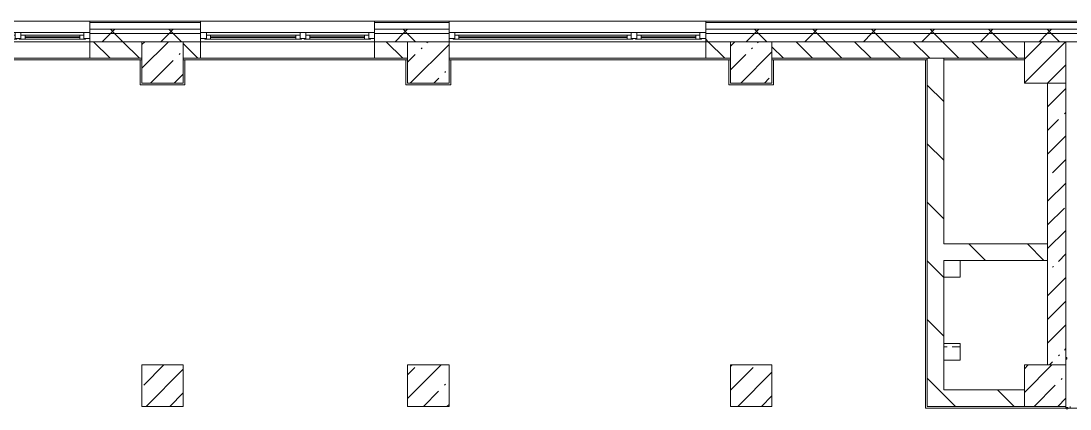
# Model space of a CAD drawing. Header units: millimetres. Extents: x 957 to 217451, y -8553 to 29000.
# Drawn here: x 162521 to 175191, y 22669 to 27350 of the extents above; entities that cross this region are included whole.
import ezdxf

# ---------------------------------------------------------------- set-up
doc = ezdxf.new("R2010")
doc.units = ezdxf.units.MM
doc.linetypes.add('200_ШТРИХ__ш1_п0_6_', pattern=[160, 100, -60])
for name, color, linetype, lineweight in [('A-DETL-MBND-1', 7, '200_ШТРИХ__ш1_п0_6_', 9), ('A-GLAZ-2', 7, 'Continuous', 5), ('A-WALL', 7, 'Continuous', 9), ('A-WALL-2', 7, 'Continuous', 5), ('I-WALL-2', 7, 'Continuous', 5), ('S-COLS-2', 7, 'Continuous', 5)]:
    doc.layers.add(name, color=color, linetype=linetype, lineweight=lineweight)
doc.layers.add('A-FLOR-2', color=7, linetype='Continuous', lineweight=5, true_color=0xaaaaaa)
pattern_1 = [(45, (90440.88, 0), (-285.1231, 285.1231), []), (45, (90726, 0), (-285.1231, 285.1231), [504.031, -100.806, 16.764, -84.042])]
pattern_2 = [(45, (90440.9, 0), (-353.5534, 353.5534), []), (135, (90440.9, 0), (-353.5534, -353.5534), [])]
pattern_3 = [(135, (90440.9, 0), (-353.5534, -353.5534), [])]

# ---------------------------------------------------------------- blocks, each defined once
blk = doc.blocks.new('BSC_Колонна _Прямоугольная - 500х500-23287078-3_2_1_птичка')
at = {"layer": 'S-COLS-2'}
h = blk.add_hatch(dxfattribs=at)
h.set_pattern_fill('FP_58', color=256, style=0, pattern_type=2)
h.set_pattern_definition([(45, (-84450, -22950), (-285.1231, 285.1231), []), (45, (-84164.88, -22950), (-285.1231, 285.1231), [504.031, -100.806, 16.764, -84.042])])
h.paths.add_polyline_path([(250, -250), (250, 250), (-250, 250), (-250, -250), (165, -250)])
for p, q in [((250, 250), (-250, 250)), ((-250, 250), (-250, -250)), ((250, -250), (250, 250)), ((-250, -250), (250, -250))]:
    blk.add_line(p, q, dxfattribs=at)
blk = doc.blocks.new('BSC_Колонна _Прямоугольная - 500х500-V191-3_2_1_птичка')
at = {"layer": 'S-COLS-2'}
h = blk.add_hatch(dxfattribs=at)
h.set_pattern_fill('FP_71', color=256, style=0, pattern_type=2)
h.set_pattern_definition([(45, (-77000, -22950), (-285.1231, 285.1231), []), (45, (-76714.88, -22950), (-285.1231, 285.1231), [504.031, -100.806, 16.764, -84.042])])
h.paths.add_polyline_path([(250, -250), (250, 250), (-250, 250), (-250, -250)])
for p, q in [((250, 250), (-250, 250)), ((-250, 250), (-250, -250)), ((250, -250), (250, 250)), ((-250, -250), (250, -250))]:
    blk.add_line(p, q, dxfattribs=at)
blk = doc.blocks.new('BSC_Колонна _Прямоугольная - 500х500-V192-3_2_1_птичка')
at = {"layer": 'S-COLS-2'}
h = blk.add_hatch(dxfattribs=at)
h.set_pattern_fill('FP_72', color=256, style=0, pattern_type=2)
h.set_pattern_definition([(45, (-73790, -22950), (-285.1231, 285.1231), []), (45, (-73504.88, -22950), (-285.1231, 285.1231), [504.031, -100.806, 16.764, -84.042])])
h.paths.add_polyline_path([(-250, -250), (250, -250), (250, 250), (-250, 250)])
for p, q in [((250, 250), (-250, 250)), ((-250, 250), (-250, -250)), ((250, -250), (250, 250)), ((-250, -250), (250, -250))]:
    blk.add_line(p, q, dxfattribs=at)
blk = doc.blocks.new('120_Окно_СКБ_2Ст - 120_Окно_СКБ_2Ст 3100х2500 _мал_створка слева_ 2-19089248-3_2_1_птичка')
at = {"layer": 'A-GLAZ-2'}
for p, q in [((-1550, -75), (-1550, -5)), ((-1550, -5), (-1480, -5)), ((1550, -5), (-1550, -5)), ((-1480, -75), (-1550, -75)), ((-1550, -75), (-1500, -75)), ((-1480, -75), (-1500, -75)), ((-1500, -75), (-1500, -85)), ((-1500, -85), (670, -85)), ((670, -85), (-1500, -85)), ((-1480, -5), (-1480, -75)), ((650, -35), (-1480, -35)), ((-1480, -35), (-1480, -75)), ((-1430, -85), (-1430, -35)), ((-1430, -55), (600, -55)), ((600, -65), (-1430, -65)), ((600, -85), (600, -35)), ((650, -75), (650, -5)), ((650, -5), (720, -5)), ((650, -75), (650, -35)), ((720, -75), (650, -75)), ((670, -75), (650, -75)), ((670, -75), (700, -75)), ((670, -85), (670, -75)), ((720, -75), (700, -75)), ((700, -75), (700, -85)), ((700, -85), (1500, -85)), ((1500, -85), (700, -85)), ((720, -5), (720, -75)), ((1480, -35), (720, -35)), ((720, -35), (720, -75)), ((770, -85), (770, -35)), ((770, -55), (1430, -55)), ((1430, -65), (770, -65)), ((1430, -85), (1430, -35)), ((1480, -75), (1480, -5)), ((1480, -5), (1550, -5)), ((1480, -75), (1480, -35)), ((1550, -75), (1480, -75)), ((1500, -75), (1480, -75)), ((1500, -75), (1550, -75)), ((1500, -85), (1500, -75)), ((1550, -5), (1550, -75))]:
    blk.add_line(p, q, dxfattribs=at)
blk = doc.blocks.new('120_Окно_СКБ_2Ст - 120_Окно_СКБ_2Ст 2100х2400 _мал створка справа_-19092174-3_2_1_птичка')
at = {"layer": 'A-GLAZ-2'}
for p, q in [((-1050, -75), (-1050, -5)), ((-1050, -5), (-980, -5)), ((1050, -5), (-1050, -5)), ((-980, -75), (-1050, -75)), ((-1050, -75), (-1000, -75)), ((-980, -75), (-1000, -75)), ((-1000, -75), (-1000, -85)), ((-1000, -85), (170, -85)), ((170, -85), (-1000, -85)), ((-980, -5), (-980, -75)), ((150, -35), (-980, -35)), ((-980, -35), (-980, -75)), ((-930, -85), (-930, -35)), ((-930, -55), (100, -55)), ((100, -65), (-930, -65)), ((100, -85), (100, -35)), ((150, -75), (150, -5)), ((150, -5), (220, -5)), ((150, -75), (150, -35)), ((220, -75), (150, -75)), ((170, -75), (150, -75)), ((170, -75), (200, -75)), ((170, -85), (170, -75)), ((220, -75), (200, -75)), ((200, -75), (200, -85)), ((200, -85), (1000, -85)), ((1000, -85), (200, -85)), ((220, -5), (220, -75)), ((980, -35), (220, -35)), ((220, -35), (220, -75)), ((270, -85), (270, -35)), ((270, -55), (930, -55)), ((930, -65), (270, -65)), ((930, -85), (930, -35)), ((980, -75), (980, -5)), ((980, -5), (1050, -5)), ((980, -75), (980, -35)), ((1050, -75), (980, -75)), ((1000, -75), (980, -75)), ((1000, -75), (1050, -75)), ((1000, -85), (1000, -75)), ((1050, -5), (1050, -75))]:
    blk.add_line(p, q, dxfattribs=at)
blk = doc.blocks.new('BSC_Колонна _Прямоугольная - 500х500-V255-3_2_1_птичка')
at = {"layer": 'S-COLS-2'}
h = blk.add_hatch(dxfattribs=at)
h.set_pattern_fill('FP_101', color=256, style=0, pattern_type=2)
h.set_pattern_definition([(45, (-80900, -22950), (-285.1231, 285.1231), []), (45, (-80614.88, -22950), (-285.1231, 285.1231), [504.031, -100.806, 16.764, -84.042])])
h.paths.add_polyline_path([(-250, -250), (250, -250), (250, 250), (-250, 250), (-250, -160)])
for p, q in [((250, 250), (-250, 250)), ((-250, 250), (-250, -250)), ((250, -250), (250, 250)), ((-250, -250), (250, -250))]:
    blk.add_line(p, q, dxfattribs=at)

msp = doc.modelspace()

# ---------------------------------------------------------------- hatches: boundary and pattern name
at = {"layer": 'A-WALL-2'}
h = msp.add_hatch(dxfattribs=at)
h.set_pattern_fill('FP_60', color=256, style=0, pattern_type=2)
h.set_pattern_definition(pattern_2)
h.paths.add_polyline_path([(183650.9, 27200), (183650.9, 27250), (170790.9, 27250), (170790.9, 27200), (183600.9, 27200)])
h.paths.add_polyline_path([(167690.9, 27200), (167690.9, 27250), (166790.9, 27250), (166790.9, 27200), (167190.9, 27200)])
h.paths.add_polyline_path([(156600.9, 27200), (157550.9, 27200), (157550.9, 27250), (153300.9, 27250), (153300.9, 27200), (154767.4, 27200)])
h.paths.add_polyline_path([(164690.9, 27200), (164690.9, 27250), (163350.9, 27250), (163350.9, 27200), (164501.9, 27200)])
h.paths.add_polyline_path([(160750.9, 27200), (161250.9, 27200), (161250.9, 27250), (160050.9, 27250), (160050.9, 27200), (160360.6, 27200)])
h.paths.add_polyline_path([(151038.6, 27200), (152400.9, 27200), (152400.9, 27250), (150300.9, 27250), (150300.9, 27200)])
h.paths.add_polyline_path([(149400.9, 27200), (149400.9, 27250), (148300.9, 27250), (148300.9, 27200), (149174.2, 27200)])
h.paths.add_polyline_path([(144513.2, 27200), (145200.9, 27200), (145200.9, 27250), (143700.9, 27250), (143700.9, 27200)])
h.paths.add_polyline_path([(140784.3, 27200), (141200.9, 27200), (141200.9, 27250), (140101.2, 27250), (140101.2, 27200)])
h.paths.add_polyline_path([(139201.2, 27200), (139201.2, 27250), (138100.9, 27250), (138100.9, 27200), (138919.9, 27200)])
h.paths.add_polyline_path([(135000.9, 27200), (135000.9, 27250), (132500.9, 27250), (132500.9, 27200), (134258.9, 27200)])
h = msp.add_hatch(dxfattribs=at)
h.set_pattern_fill('FP_60', color=256, style=0, pattern_type=2)
h.set_pattern_definition(pattern_2)
h.paths.add_polyline_path([(183600.9, 27100), (183600.9, 27200), (170790.9, 27200), (170790.9, 27100), (183500.9, 27100)])
h.paths.add_polyline_path([(138600.9, 27100), (139201.2, 27100.1), (139201.2, 27200), (138100.9, 27200), (138100.9, 27100)])
h.paths.add_polyline_path([(134258.9, 27100), (135000.9, 27100), (135000.9, 27200), (132600.9, 27200), (132600.9, 27100), (133200.9, 27100)])
h.paths.add_polyline_path([(140101.2, 27100), (141200.9, 27100), (141200.9, 27200), (140101.2, 27200), (140101.2, 27136.8)])
h.paths.add_polyline_path([(143700.9, 27100), (145200.9, 27100), (145200.9, 27200), (143700.9, 27200), (143700.9, 27140)])
h.paths.add_polyline_path([(153300.9, 27100), (157550.9, 27100), (157550.9, 27200), (153300.9, 27200)])
h.paths.add_polyline_path([(152400.9, 27100), (152400.9, 27200), (150300.9, 27200), (150300.9, 27100), (151970.8, 27100)])
h.paths.add_polyline_path([(148300.9, 27100), (149400.9, 27100), (149400.9, 27200), (148300.9, 27200), (148300.9, 27140)])
h.paths.add_polyline_path([(167690.9, 27100), (167690.9, 27200), (166790.9, 27200), (166790.9, 27100), (167190.9, 27100)])
h.paths.add_polyline_path([(164501.9, 27100), (164690.9, 27100), (164690.9, 27200), (163350.9, 27200), (163350.9, 27100), (164500.9, 27100)])
h.paths.add_polyline_path([(160050.9, 27100), (161250.9, 27100), (161250.9, 27200), (160050.9, 27200), (160050.9, 27140)])
h = msp.add_hatch(dxfattribs=at)
h.set_pattern_fill('FP_59', color=256, style=0, pattern_type=2)
h.set_pattern_definition([(135, (90440.88, 0), (-176.7767, -176.7767), [])])
h.paths.add_polyline_path([(170790.9, 26900), (171090.9, 26900), (171090.9, 27100), (170790.9, 27100), (170790.9, 26977.8)])
h.paths.add_polyline_path([(174640.9, 26900), (174640.9, 27100), (171590.9, 27100), (171590.9, 26900), (174343.7, 26900)])
h.paths.add_polyline_path([(160360.6, 26900), (160750.9, 26900), (160750.9, 27100), (160050.9, 27100), (160050.9, 26900)])
h.paths.add_polyline_path([(157550.9, 26900), (157550.9, 27100), (157200.9, 27100), (157200.9, 26900), (157220.9, 26900)])
h.paths.add_polyline_path([(154767.4, 26900), (156600.9, 26900), (156600.9, 27100), (153300.9, 27100), (153300.9, 26900)])
h.paths.add_polyline_path([(163980.9, 26900), (163980.9, 27100), (163350.9, 27100), (163350.9, 26900), (163960.9, 26900)])
h.paths.add_polyline_path([(164480.9, 26900), (164690.9, 26900), (164690.9, 27100), (164480.9, 27100)])
h.paths.add_polyline_path([(166790.9, 26900), (167190.9, 26900), (167190.9, 27100), (166790.9, 27100), (166790.9, 26929.7)])
h.paths.add_polyline_path([(149400.9, 26900), (149400.9, 27100), (148300.9, 27100), (148300.9, 26900), (149174.2, 26900)])
h.paths.add_polyline_path([(150600.9, 26900), (150600.9, 27100), (150300.9, 27100), (150300.9, 26900)])
h.paths.add_polyline_path([(144513.2, 26900), (144600.9, 26900), (144600.9, 27100), (143700.9, 27100), (143700.9, 26900)])
h.paths.add_polyline_path([(151200.9, 26900), (152400.9, 26900), (152400.9, 27100), (151200.9, 27100), (151200.9, 27031.6)])
h.paths.add_polyline_path([(133200.9, 26900), (135000.9, 26900), (135000.9, 27100), (133200.9, 27100)])
h.paths.add_polyline_path([(141200.9, 26900), (141200.9, 27100), (140101.2, 27100), (140101.2, 26900), (140802, 26900)])
h.paths.add_polyline_path([(138100.9, 26900), (138600.9, 26902.7), (138600.9, 27100), (138100.9, 27100), (138100.9, 26920.9)])
at = {"layer": 'I-WALL-2'}
h = msp.add_hatch(dxfattribs=at)
h.set_pattern_fill('FP_61', color=256, style=0, pattern_type=2)
h.set_pattern_definition(pattern_3)
h.paths.add_polyline_path([(173466, 24259.9), (173666, 24259.9), (173666, 26900), (173466, 26900), (173466, 24332.4)])
h = msp.add_hatch(dxfattribs=at)
h.set_pattern_fill('FP_57', color=256, style=0, pattern_type=2)
h.set_pattern_definition(pattern_1)
h.paths.add_polyline_path([(175140.9, 23200), (175140.9, 26600), (174920.9, 26600), (174920.9, 23200), (175065.9, 23200)])
h = msp.add_hatch(dxfattribs=at)
h.set_pattern_fill('FP_61', color=256, style=0, pattern_type=2)
h.set_pattern_definition(pattern_3)
h.paths.add_polyline_path([(173866, 24460), (174920.9, 24460), (174920.9, 24660), (173666, 24660), (173666, 24460)])
h = msp.add_hatch(dxfattribs=at)
h.set_pattern_fill('FP_61', color=256, style=0, pattern_type=2)
h.set_pattern_definition(pattern_3)
h.paths.add_polyline_path([(173466, 22700), (173666, 22700), (173666, 24259.9), (173466, 24259.9), (173466, 22790)])
h = msp.add_hatch(dxfattribs=at)
h.set_pattern_fill('FP_61', color=256, style=0, pattern_type=2)
h.set_pattern_definition(pattern_3)
h.paths.add_polyline_path([(174640.9, 22700), (174640.9, 22900), (173666, 22900), (173666, 22700), (174620.9, 22700)])
at = {"layer": 'S-COLS-2'}
h = msp.add_hatch(dxfattribs=at)
h.set_pattern_fill('FP_57', color=256, style=0, pattern_type=2)
h.set_pattern_definition(pattern_1)
h.paths.add_polyline_path([(164480.9, 26600), (164480.9, 27100), (163980.9, 27100), (163980.9, 26600), (164089.4, 26600)])
h = msp.add_hatch(dxfattribs=at)
h.set_pattern_fill('FP_57', color=256, style=0, pattern_type=2)
h.set_pattern_definition(pattern_1)
h.paths.add_polyline_path([(167190.9, 26600), (167690.9, 26600), (167690.9, 27100), (167190.9, 27100), (167190.9, 26880)])
h = msp.add_hatch(dxfattribs=at)
h.set_pattern_fill('FP_57', color=256, style=0, pattern_type=2)
h.set_pattern_definition(pattern_1)
h.paths.add_polyline_path([(171547.1, 26600), (171590.9, 26600), (171590.9, 27100), (171090.9, 27100), (171090.9, 26600)])
h = msp.add_hatch(dxfattribs=at)
h.set_pattern_fill('FP_57', color=256, style=0, pattern_type=2)
h.set_pattern_definition(pattern_1)
h.paths.add_polyline_path([(174640.9, 26600), (175140.9, 26600), (175140.9, 27100), (174640.9, 27100), (174640.9, 26839.2)])

# ---------------------------------------------------------------- linework, layer by layer
at = {"layer": 'A-DETL-MBND-1'}
for p, q in [((173866, 23420), (173666, 23420)), ((175150.9, 23290.5), (175140.9, 23290.5)), ((175140.9, 23270.5), (175150.9, 23270.5)), ((175150.9, 23270.5), (175150.9, 23290.5))]:
    msp.add_line(p, q, dxfattribs=at)
at = {"layer": 'A-FLOR-2'}
for p, q in [((163960.9, 26580), (163960.9, 26880)), ((164500.9, 26880), (164500.9, 26580)), ((167170.9, 26580), (167170.9, 26880)), ((167710.9, 26880), (167710.9, 26580)), ((171070.9, 26580), (171070.9, 26880)), ((171611, 26880), (171611, 26580)), ((173446, 22680), (173446, 26880)), ((164500.9, 26580), (163960.9, 26580)), ((167710.9, 26580), (167170.9, 26580)), ((171611, 26580), (171070.9, 26580)), ((173666, 24459.9), (173866, 24459.9)), ((173866, 24459.9), (173866, 24259.9)), ((173866, 24259.9), (173666, 24259.9)), ((173666, 23459.9), (173866, 23459.9)), ((173866, 23459.9), (173866, 23259.9)), ((173866, 23259.9), (173666, 23259.9)), ((175145.5, 22680), (173446, 22680)), ((175140.9, 22680), (175140.9, 22700)), ((175430.9, 22680), (175165.5, 22680)), ((175190.9, 22700), (175190.9, 22680))]:
    msp.add_line(p, q, dxfattribs=at)
at = {"layer": 'A-WALL'}
for p, q in [((164690.9, 27330), (163350.9, 27330)), ((164690.9, 27250), (163350.9, 27250)), ((167690.9, 27330), (166790.9, 27330)), ((167690.9, 27250), (166790.9, 27250)), ((183730.9, 27330), (170790.9, 27330)), ((183650.9, 27250), (170790.9, 27250)), ((164690.9, 27200), (163350.9, 27200)), ((167690.9, 27200), (166790.9, 27200)), ((183600.9, 27200), (170790.9, 27200)), ((173666, 26900), (173466, 26900))]:
    msp.add_line(p, q, dxfattribs=at)
at = {"layer": 'A-WALL-2'}
for p, q in [((183750.9, 27350), (160050.9, 27350)), ((163350.9, 27350), (163350.9, 26900)), ((164690.9, 26900), (164690.9, 27350)), ((166790.9, 27350), (166790.9, 26900)), ((167690.9, 27100), (167690.9, 27350)), ((170790.9, 27350), (170790.9, 26900)), ((183250.9, 27100), (160050.9, 27100)), ((163980.9, 26900), (163980.9, 27100)), ((164480.9, 27100), (164480.9, 26900)), ((167190.9, 26900), (167190.9, 27100)), ((171090.9, 26900), (171090.9, 27100)), ((171590.9, 27100), (171590.9, 26900)), ((174640.9, 26900), (174640.9, 27100)), ((163350.9, 26900), (163980.9, 26900)), ((164480.9, 26900), (164690.9, 26900)), ((166790.9, 26900), (167190.9, 26900)), ((170790.9, 26900), (171090.9, 26900)), ((171590.9, 26900), (173466, 26900)), ((173666, 26900), (174640.9, 26900)), ((175165.5, 22689), (175145.5, 22689)), ((175145.5, 22689), (175145.5, 22669)), ((175165.5, 22669), (175165.5, 22689)), ((175145.5, 22669), (175165.5, 22669))]:
    msp.add_line(p, q, dxfattribs=at)
at = {"layer": 'I-WALL-2'}
for p, q in [((161250.9, 27100), (163350.9, 27100)), ((164690.9, 27100), (166790.9, 27100)), ((167690.9, 27100), (170790.9, 27100)), ((163350.9, 26900), (161250.9, 26900)), ((163980.9, 26880), (161250.9, 26880)), ((167190.9, 26880), (164480.9, 26880)), ((166790.9, 26900), (164690.9, 26900)), ((170790.9, 26900), (167690.9, 26900)), ((171090.9, 26880), (167690.9, 26880)), ((173466, 26880), (171590.9, 26880)), ((173466, 26900), (173466, 22700)), ((173666, 24660), (173666, 26900)), ((174640.9, 26880), (173666, 26880)), ((175140.9, 26600), (174920.9, 26600)), ((174920.9, 26600), (174920.9, 23200)), ((175140.9, 23200), (175140.9, 26600)), ((174920.9, 24660), (173666, 24660)), ((173666, 24460), (174920.9, 24460)), ((173666, 22900), (173666, 24460)), ((174640.9, 22900), (173666, 22900)), ((173466, 22700), (174640.9, 22700))]:
    msp.add_line(p, q, dxfattribs=at)
at = {"layer": 'S-COLS-2'}
for p, q in [((164480.9, 27100), (163980.9, 27100)), ((163980.9, 27100), (163980.9, 26900)), ((164480.9, 26900), (164480.9, 27100)), ((167690.9, 27100), (167190.9, 27100)), ((167190.9, 27100), (167190.9, 26900)), ((167690.9, 26600), (167690.9, 27100)), ((171590.9, 27100), (171090.9, 27100)), ((171090.9, 27100), (171090.9, 26900)), ((171590.9, 26900), (171590.9, 27100)), ((175140.9, 27100), (174640.9, 27100)), ((174640.9, 27100), (174640.9, 26900)), ((175140.9, 26600), (175140.9, 27100)), ((163980.9, 26900), (163980.9, 26600)), ((164480.9, 26600), (164480.9, 26900)), ((167190.9, 26900), (167190.9, 26600)), ((171090.9, 26900), (171090.9, 26600)), ((171590.9, 26600), (171590.9, 26900)), ((174640.9, 26900), (174640.9, 26600)), ((163980.9, 26600), (164480.9, 26600)), ((167190.9, 26600), (167690.9, 26600)), ((171090.9, 26600), (171590.9, 26600)), ((174640.9, 26600), (175140.9, 26600))]:
    msp.add_line(p, q, dxfattribs=at)

# ---------------------------------------------------------------- block references
at = {"layer": 'A-GLAZ-2'}
for name, p in [('120_Окно_СКБ_2Ст - 120_Окно_СКБ_2Ст 2100х2400 _мал створка справа_-19092174-3_2_1_птичка', (162300.9, 27215)), ('120_Окно_СКБ_2Ст - 120_Окно_СКБ_2Ст 2100х2400 _мал створка справа_-19092174-3_2_1_птичка', (165740.9, 27215)), ('120_Окно_СКБ_2Ст - 120_Окно_СКБ_2Ст 3100х2500 _мал_створка слева_ 2-19089248-3_2_1_птичка', (169240.9, 27215))]:
    msp.add_blockref(name, p, dxfattribs=at)
at = {"layer": 'S-COLS-2'}
for name, p in [('BSC_Колонна _Прямоугольная - 500х500-V192-3_2_1_птичка', (164230.9, 22950)), ('BSC_Колонна _Прямоугольная - 500х500-V191-3_2_1_птичка', (167440.9, 22950)), ('BSC_Колонна _Прямоугольная - 500х500-V255-3_2_1_птичка', (171340.9, 22950)), ('BSC_Колонна _Прямоугольная - 500х500-23287078-3_2_1_птичка', (174890.9, 22950))]:
    msp.add_blockref(name, p, dxfattribs=at)

doc.saveas('drawing.dxf')
